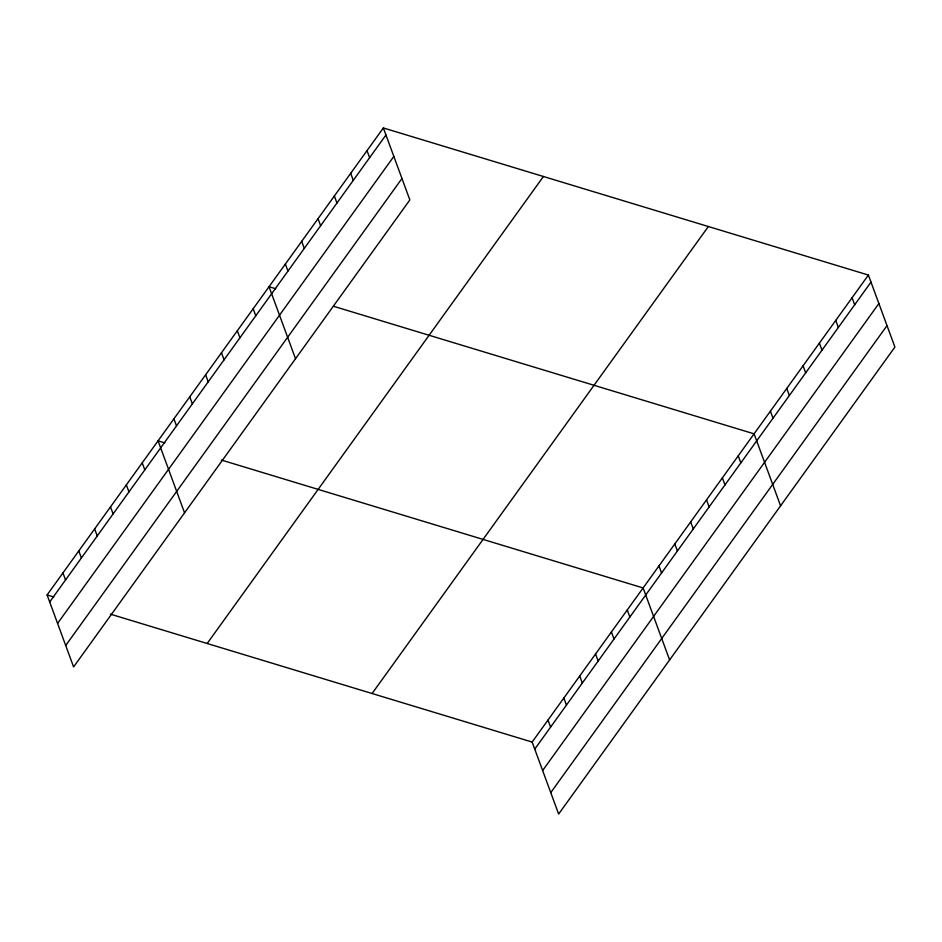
<?xml version="1.0" encoding="UTF-8"?>
<svg xmlns="http://www.w3.org/2000/svg" width="942" height="942" viewBox="0 0 942 942"><rect width="100%" height="100%" fill="white"/><g stroke="black" fill="none" stroke-linecap="round" stroke-linejoin="round"><path stroke-width="1.41" d="M383.359 127.947L409.852 199.94L73.594 666.936L47.1 594.944L383.359 127.947L868.406 275.064L894.9 347.056L558.641 814.053L532.148 742.061L110.32 614.125M49.691 601.997L385.949 135M57.58 623.427L393.838 156.431M65.704 645.506L401.963 178.509M207.169 643.492L543.428 176.495M372.09 693.512L708.349 226.516M532.148 742.061L868.406 275.064M534.75 749.114L871.009 282.105M542.627 770.544L878.886 303.548M550.752 792.622L887.011 325.626M275.759 288.77L269.035 286.721L295.517 358.725M333.598 306.303L754.083 433.838L780.577 505.83M164.791 442.881L158.068 440.832L184.55 512.825M221.288 460.014L643.115 587.949L669.609 659.942M47.1 594.944L53.824 596.981M852.074 297.743L854.677 304.796M835.742 320.421L838.345 327.475M819.41 343.112L822.013 350.165M803.079 365.79L805.681 372.844M786.747 388.469L789.349 395.522M770.415 411.159L773.005 418.213M738.234 455.857L740.824 462.911M722.384 477.877L724.975 484.918M706.524 499.884L709.126 506.937M690.674 521.903L693.265 528.957M674.825 543.923L677.416 550.976M658.964 565.93L661.567 572.983M627.266 609.969L629.857 617.022M611.417 631.976L614.007 639.029M595.556 653.995L598.158 661.048M579.707 676.015L582.309 683.068M367.027 150.626L369.617 157.679M563.858 698.034L566.448 705.087M350.695 173.316L353.285 180.358M548.008 720.041L550.599 727.094M334.363 195.995L336.953 203.048M318.031 218.674L320.621 225.727M301.699 241.364L304.29 248.417M285.367 264.043L287.958 271.096M253.174 308.74L255.777 315.794M237.325 330.76L239.916 337.813M221.476 352.767L224.066 359.82M205.627 374.786L208.217 381.84M189.766 396.806L192.368 403.859M173.917 418.825L176.507 425.878M142.218 462.852L144.809 469.905M126.358 484.871L128.96 491.924M110.508 506.878L113.099 513.932M94.659 528.898L97.25 535.951M78.81 550.917L81.401 557.97M62.949 572.936L65.551 579.978"/></g></svg>
